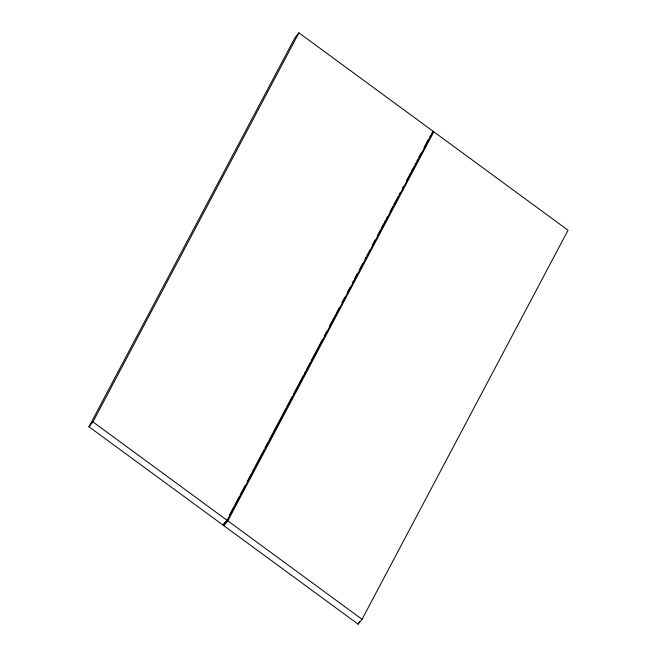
<?xml version="1.0" encoding="UTF-8"?>
<svg xmlns="http://www.w3.org/2000/svg" width="657" height="657" viewBox="0 0 657 657"><rect width="100%" height="100%" fill="white"/><g stroke="black" fill="none" stroke-linecap="round" stroke-linejoin="round"><path stroke-width="0.99" d="M88.958 426.746L294.944 37.695L298.927 32.85L568.042 230.254L362.056 619.305L358.073 624.15L88.958 426.746L92.933 421.901L298.927 32.85M224.62 522.479L223.183 525.198L227.158 520.352L433.152 131.301L432.01 132.689M226.731 520.254L223.848 525.699L227.831 520.845L433.817 131.802L429.842 136.648M229.597 514.842L233.933 506.654M234.869 504.888L239.214 496.676M240.142 494.935L244.979 485.794M247.328 481.359L251.705 473.097M252.592 471.406L257.462 462.216M257.864 461.46L262.743 452.238M263.137 451.507L264.089 449.692M265.05 447.885L268.023 442.26M268.984 440.453L275.226 428.66M275.587 427.978L280.514 418.681M280.859 418.024L285.795 408.711M286.756 406.897L287.717 405.082M288.045 404.457L292.357 396.311M293.318 394.504L298.278 385.133M298.582 384.55L301.637 378.785M301.941 378.218L303.559 375.155M304.52 373.34L305.48 371.525M306.441 369.71L310.079 362.836M311.04 361.03L316.042 351.577M316.304 351.076L321.322 341.599M321.577 341.123L322.538 339.316M324.205 336.162L326.849 331.169M329.486 326.184L333.813 318.021M334.766 316.206L335.727 314.391M336.688 312.576L339.094 308.043M341.969 302.606L344.851 297.161M347.257 292.628L350.132 287.191M352.538 282.65L353.499 280.843M354.46 279.028L357.334 273.583M359.74 269.05L362.623 263.605M365.021 259.072L365.982 257.257M366.943 255.45L367.904 253.635M368.864 251.82L369.825 250.005M372.223 245.472L375.106 240.027M377.504 235.493L380.387 230.057M381.347 228.242L383.745 223.708M384.706 221.894L385.667 220.079M386.628 218.264L387.589 216.449M389.987 211.915L392.87 206.479M393.83 204.664L398.15 196.5M399.111 194.686L400.072 192.871M402.47 188.337L403.431 186.522M406.313 181.086L410.633 172.922M411.594 171.107L414 166.574M414.961 164.759L415.914 162.944M416.875 161.129L417.836 159.314M418.796 157.508L421.203 152.966M424.077 147.529L428.405 139.366M358.073 624.15L359.519 621.432M92.933 421.901L362.056 619.305"/></g></svg>
